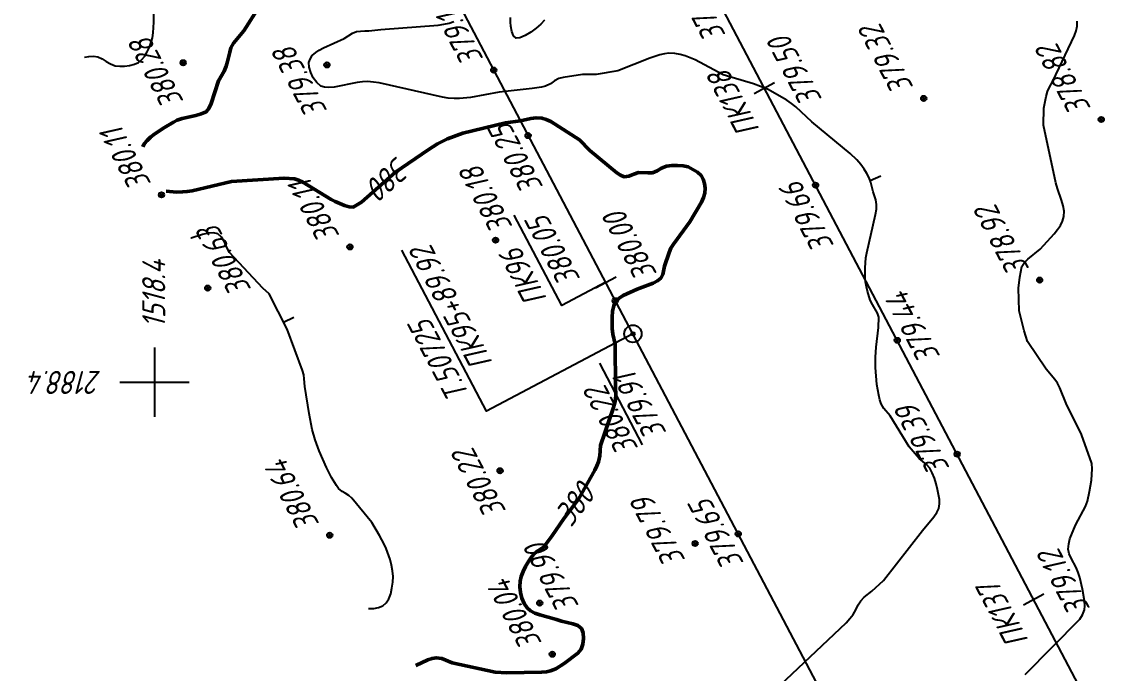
# Model space of a CAD drawing. Extents: x 1518325 to 1519424, y 2186901 to 2188655.
# Drawn here: x 1518377 to 1518566, y 2188349.7 to 2188462.4 of the extents above; entities that cross this region are included whole.
import ezdxf
from ezdxf.enums import TextEntityAlignment as Align

# ---------------------------------------------------------------- set-up
doc = ezdxf.new("R2010")
doc.units = 0
for name, color, linetype, lineweight in [('ИИ_ГЕОПУНКТ_025', 7, 'Continuous', 25), ('ИИ_ГЕОСЕТКА_025', 3, 'Continuous', 25), ('ИИ_ОТМЕТКА_025', 7, 'Continuous', 25), ('ИИ_ПИКЕТАЖ_025', 7, 'Continuous', 25), ('ИИ_РАЗМЕР_025', 7, 'Continuous', 25), ('ИИ_РЕЛЬЕФ_025', 34, 'Continuous', 25), ('ИИ_РЕЛЬЕФ_050', 34, 'Continuous', 50), ('ИИ_ТРАССА_ТРУБ_025', 7, 'Continuous', 25)]:
    doc.layers.add(name, color=color, linetype=linetype, lineweight=lineweight)
doc.styles.add('VNIPISIMPLEXCUR', font='simplex.shx', dxfattribs={"width": 0.8, "oblique": 15})
doc.dimstyles.new('ИИ-2000-м-dm$2', dxfattribs={"dimscale": 2, "dimtxt": 2.5, "dimasz": 2.5, "dimexe": 1.25, "dimexo": 0, "dimgap": 1, "dimtad": 2, "dimtoh": 1, "dimzin": 1, "dimdsep": 46, "dimtxsty": 'VNIPISIMPLEXCUR', "dimcen": 2.5, "dimaunit": 1, "dimazin": 0, "dimtfac": 1, "dimtmove": 1, "dimatfit": 2, "dimfxl": 1, "dimarcsym": 0})

# ---------------------------------------------------------------- blocks, each defined once
blk = doc.blocks.new('ИИ053296')
at = {"color": 0, "linetype": 'Continuous', "lineweight": 25}
blk.add_lwpolyline([(0, 0), (1, 0)], dxfattribs=at)
blk = doc.blocks.new('ИИ05012')
at = {"color": 0, "linetype": 'Continuous', "lineweight": 25, "flags": 128}
for points in [[(0, 3), (0, -3)], [(-3, 0), (3, 0)]]:
    blk.add_lwpolyline(points, dxfattribs=at)
blk = doc.blocks.new('PICKET')
at = {"color": 0, "linetype": 'Continuous', "lineweight": 25}
for p, q in [((-0.2299999999999898, 0), (0.2299999999999898, 0)), ((0, 0.2299999999999898), (0, -0.2299999999999898))]:
    blk.add_line(p, q, dxfattribs=at)
blk.add_circle((0, 0), 0.23, dxfattribs=at)
at = {"color": 0, "linetype": 'Continuous', "style": 'VNIPISIMPLEXCUR', "oblique": 15, "width": 0.8}
blk.add_attdef('OTMETKA', (1.25, 0.3000000000000114), '', height=2, dxfattribs=at)
at = {"color": 8, "linetype": 'Continuous', "style": 'VNIPISIMPLEXCUR', "oblique": 15, "width": 0.8, "flags": 1}
blk.add_attdef('NOMER', (1.25, -2.699999999999989), '', height=2, dxfattribs=at)
blk = doc.blocks.new('ИИ050052Р')
at = {"linetype": 'Continuous', "lineweight": 25}
h = blk.add_hatch(color=0, dxfattribs=at)
edge = h.paths.add_edge_path()
edge.add_arc((0, 0), 0.15, 0, 360)
at = {"color": 0, "linetype": 'Continuous', "lineweight": 25}
for radius in [0.75, 0.15]:
    blk.add_circle((0, 0), radius, dxfattribs=at)
at = {"color": 0, "linetype": 'Continuous', "style": 'VNIPISIMPLEXCUR', "oblique": 15, "width": 0.8}
for tag, p in [('CENTRE', (1.449999999999999, 0.6999999999999993)), ('HEIGHT', (1.449999999999999, -2.699999999999999))]:
    blk.add_attdef(tag, p, '', height=2, dxfattribs=at)
for tag, p in [('NUMBER', (-2, -1)), ('STATIONING', (-2, -4.399999999999999)), ('ALPHA', (-2, -7.799999999999999))]:
    blk.add_attdef(tag, text='', height=2, dxfattribs=at).set_placement(p, align=Align.RIGHT)
at = {"color": 253, "linetype": 'Continuous', "style": 'VNIPISIMPLEXCUR', "oblique": 15, "width": 0.8, "flags": 1}
blk.add_attdef('NOTE', text='', height=1.6, dxfattribs=at).set_placement((-2, -10.8), align=Align.RIGHT)
blk = doc.blocks.new('ИИ15001')
at = {"color": 0, "linetype": 'Continuous', "lineweight": 25}
blk.add_lwpolyline([(0, 1), (0, -1)], dxfattribs=at)
at = {"color": 0, "linetype": 'Continuous', "lineweight": 25, "style": 'VNIPISIMPLEXCUR', "oblique": 15, "width": 0.8}
blk.add_attdef('STATIONING', text='', height=2, dxfattribs=at).set_placement((0, 2), align=Align.CENTER)
at = {"color": 7, "linetype": 'Continuous', "lineweight": 25, "style": 'VNIPISIMPLEXCUR', "oblique": 15, "width": 0.8}
blk.add_attdef('HEIGHT', text='', height=2, dxfattribs=at).set_placement((0, -2), align=Align.TOP_CENTER)
blk = doc.blocks.new('*D54')
at = {"layer": 'Defpoints', "color": 0, "transparency": 16777216}
for p in [(1518412.378345602, 2188627.84985161), (1518818.429, 2187967.478), (1518780.694913813, 2187955.898010924), (1518760.909000001, 2187937.208), (1519297.920252203, 2186946.833631685)]:
    blk.add_point(p, dxfattribs=at)
at = {"layer": 'ИИ_РАЗМЕР_025', "color": 0, "lineweight": -2, "transparency": 16777216}
for p, q in [((1518777.919100077, 2187969.121751804), (1518771.871054546, 2187980.602702125)), ((1518777.221166869, 2187957.498274665), (1518777.919100077, 2187969.121751804))]:
    blk.add_line(p, q, dxfattribs=at)
blk.add_arc((1518772.882083155, 2187943.508855825), 14.64689342305691, 43.45192064681653, 102.0835422782401, dxfattribs=at)
at = {"layer": 'ИИ_РАЗМЕР_025', "color": 0, "transparency": 16777216}
for points in [[(1518770.043202407, 2187957.204490771), (1518769.588670106, 2187958.45795723), (1518766.055536878, 2187956.467627097)], [(1518784.05706245, 2187953.970310796), (1518782.972979496, 2187953.194075054), (1518785.843728198, 2187950.329944063)]]:
    blk.add_solid(points, dxfattribs=at)
at = {"layer": 'ИИ_РАЗМЕР_025', "color": 0, "transparency": 16777216, "insert": (1518770.55297525, 2187973.705121331), "char_height": 4, "attachment_point": 5, "rotation": 117.77979618591837, "style": 'VNIPISIMPLEXCUR'}
blk.add_mtext("90°1'", dxfattribs=at)
blk = doc.blocks.new('*D55')
at = {"layer": 'Defpoints', "color": 0, "transparency": 16777216}
for p in [(1518412.378345601, 2188627.84985161), (1518814.129, 2187903.057999999), (1518791.071578992, 2187895.121656461), (1518786.558999999, 2187888.527999999), (1519297.920252202, 2186946.833631685)]:
    blk.add_point(p, dxfattribs=at)
at = {"layer": 'ИИ_РАЗМЕР_025', "color": 0, "lineweight": -2, "transparency": 16777216}
for p, q in [((1518788.097156689, 2187902.131019776), (1518782.049111157, 2187913.611970097)), ((1518791.400111704, 2187897.040803789), (1518788.097156689, 2187902.131019776))]:
    blk.add_line(p, q, dxfattribs=at)
blk.add_arc((1518798.523676931, 2187894.833649467), 7.457661278217329, 148.8918561533847, 176.6781627226859, dxfattribs=at)
at = {"layer": 'ИИ_РАЗМЕР_025', "color": 0, "transparency": 16777216}
for points in [[(1518791.680959122, 2187899.17158354), (1518792.595990167, 2187898.201791829), (1518795.04784978, 2187901.43178082)], [(1518791.730072386, 2187895.407052131), (1518790.427019576, 2187895.124508056), (1518791.926178207, 2187891.356621667)]]:
    blk.add_solid(points, dxfattribs=at)
at = {"layer": 'ИИ_РАЗМЕР_025', "color": 0, "transparency": 16777216, "insert": (1518780.731031861, 2187906.714389302), "char_height": 4, "attachment_point": 5, "rotation": 117.77979618591837, "style": 'VNIPISIMPLEXCUR'}
blk.add_mtext("90°1'", dxfattribs=at)

msp = doc.modelspace()

# ---------------------------------------------------------------- linework, layer by layer
at = {"layer": 'ИИ_ГЕОПУНКТ_025'}
for points in [[(1518482.83, 2188408.37), (1518457.477029449, 2188395.014318115), (1518442.818416728, 2188422.840630526)], [(1518484.506864654, 2188389.174008051), (1518477.08100805, 2188403.270444712)]]:
    msp.add_lwpolyline(points, dxfattribs=at)
at = {"layer": 'ИИ_ПИКЕТАЖ_025', "color": 4, "elevation": 380.05}
msp.add_lwpolyline([(1518478.133500804, 2188417.283967278), (1518470.504981157, 2188413.265342264), (1518462.281401583, 2188428.876089249)], dxfattribs=at)
at = {"layer": 'ИИ_РЕЛЬЕФ_025'}
for points, elevation in [([(1518387.850498159, 2188456.219069819), (1518388.618057124, 2188456.373391694), (1518389.400546232, 2188456.39253737), (1518390.197965482, 2188456.276506848), (1518390.911473475, 2188455.972968386), (1518391.630548387, 2188455.506959445), (1518392.389907067, 2188455.090267001), (1518393.166088075, 2188454.759938789), (1518393.951192282, 2188454.678605408), (1518394.809559011, 2188454.684087404), (1518395.678677081, 2188454.788475965), (1518396.496035319, 2188455.003862282), (1518397.199122542, 2188455.342337545), (1518397.788259781, 2188455.818501182), (1518398.298149325, 2188456.421411605), (1518398.736581387, 2188457.136954513), (1518399.111346178, 2188457.951015602), (1518399.43023391, 2188458.849480571), (1518399.617311383, 2188459.599268214), (1518399.746326847, 2188460.43824773), (1518399.871156697, 2188462.320823414), (1518399.917766666, 2188468.472222222)], 380.4999999999999), ([(1518508.30152617, 2188347.58634125), (1518519.722927639, 2188358.387806359), (1518520.391573173, 2188359.103499398), (1518520.953371383, 2188359.794267814), (1518521.441914381, 2188360.636465943), (1518521.81236408, 2188361.451116065), (1518522.262132142, 2188362.18830357), (1518522.872690873, 2188362.775804047), (1518524.206832336, 2188363.840425334), (1518526.21625629, 2188365.660227824), (1518532.954476414, 2188374.350237918), (1518534.931174068, 2188376.70012398), (1518535.435776886, 2188377.442832679), (1518535.766796252, 2188378.139881391), (1518535.928084735, 2188378.957728386), (1518535.885325967, 2188379.721902093), (1518535.573750824, 2188381.424779782), (1518535.326523189, 2188382.402006734), (1518535.015269316, 2188383.402325893), (1518534.652279562, 2188384.332408562), (1518534.249844283, 2188385.098926052), (1518533.68012371, 2188385.771165224), (1518532.39860065, 2188386.813382561), (1518530.629999999, 2188388.836666666), (1518527.359899999, 2188394.169999999), (1518526.269178566, 2188395.440054622), (1518525.803290908, 2188396.273515583), (1518525.577880763, 2188396.952076325), (1518525.38338107, 2188397.75932495), (1518525.082431051, 2188399.624574908), (1518524.833571974, 2188402.541915599), (1518524.805304586, 2188404.318174647), (1518524.948263498, 2188406.041086074), (1518525.341221885, 2188409.455771205), (1518525.409999999, 2188411.230018181), (1518525.145917045, 2188411.962547742), (1518524.287592398, 2188413.425153285), (1518523.92146923, 2188414.179261537), (1518523.421768895, 2188415.726136387), (1518523.237874861, 2188416.527830866), (1518523.106596428, 2188417.363214285), (1518523.034829987, 2188418.144669543), (1518523.013781526, 2188419.780859497), (1518523.153746153, 2188421.509999999), (1518523.297392826, 2188422.403090847), (1518524.845641139, 2188429.019900073), (1518524.984021761, 2188429.933817871), (1518525.009999999, 2188430.772499999), (1518524.871439384, 2188431.544481845), (1518524.394949999, 2188432.954999999), (1518524.010059663, 2188434.564500371), (1518523.709899999, 2188435.379999999), (1518523.32034065, 2188436.127480038), (1518522.84872187, 2188436.8767139), (1518522.271067155, 2188437.649400394), (1518521.563399999, 2188438.467238333), (1518520.440941258, 2188439.558012005), (1518513.788903923, 2188445.035168693), (1518511.011792346, 2188447.666752563), (1518510.294263157, 2188448.238815788), (1518509.481895016, 2188448.798349082), (1518506.141604674, 2188450.701226122), (1518503.719899999, 2188451.649999999), (1518498.438095454, 2188453.181363636), (1518493.580684203, 2188455.78727427), (1518491.875101691, 2188456.443795913), (1518490.99271084, 2188456.727950884), (1518490.077409272, 2188456.901609097), (1518489.028730589, 2188456.919970469), (1518488.295436946, 2188456.825605657), (1518487.499417914, 2188456.643098868), (1518485.763480432, 2188456.075877223), (1518480.201454032, 2188453.876469354), (1518476.462539129, 2188453.254852173), (1518474.081371543, 2188453.242752593), (1518470.74152193, 2188452.731719202), (1518470.010954137, 2188452.525694453), (1518469.233050624, 2188452.123385142), (1518468.548905758, 2188451.650783391), (1518467.684349212, 2188451.239403494), (1518467.001102849, 2188451.059053733), (1518465.346490997, 2188450.796126081), (1518459.667176947, 2188450.174707992), (1518454.680454683, 2188449.282803044), (1518452.789307475, 2188449.095231499), (1518451.89550472, 2188449.086040942), (1518450.847786912, 2188449.167767736), (1518449.850907645, 2188449.332566325), (1518438.878064488, 2188451.773127931), (1518437.893178593, 2188451.935835937), (1518436.836675597, 2188452.025624993), (1518435.997992796, 2188451.992755601), (1518435.066392839, 2188451.858450619), (1518431.083297566, 2188451.059869059), (1518430.19146892, 2188450.983131835), (1518429.408465955, 2188451.030857306), (1518428.767912477, 2188451.240695186), (1518428.105920005, 2188451.871912951), (1518427.48332865, 2188452.65964269), (1518427.048212856, 2188453.608280379), (1518426.783258097, 2188454.531297106), (1518426.712497092, 2188455.289895186), (1518426.958879878, 2188455.915404066), (1518427.308735239, 2188456.499164968), (1518427.894555949, 2188457.037894022), (1518428.501439067, 2188457.464798738), (1518429.266010025, 2188457.874744775), (1518432.849919999, 2188459.458), (1518434.254748371, 2188460.364410385), (1518434.974901807, 2188460.689073335), (1518435.675326105, 2188460.765138025), (1518436.381800077, 2188460.797365531), (1518437.092909999, 2188460.795999999), (1518439.150412782, 2188461.052389749), (1518449.118945078, 2188461.758309476), (1518450.083171944, 2188461.927216546), (1518450.979289589, 2188462.139097598), (1518451.796543925, 2188462.400738002)], 379.4999999999999), ([(1518467.500566426, 2188462.625396098), (1518466.860455969, 2188461.922100108), (1518466.074487904, 2188461.266297282), (1518465.123287473, 2188460.57563071), (1518464.137818244, 2188459.974307166), (1518463.249043785, 2188459.586533425), (1518462.587927665, 2188459.536516263), (1518462.130025826, 2188459.937727714), (1518461.855960459, 2188460.672888033), (1518461.685990056, 2188461.589544067), (1518461.63326809, 2188462.284972638), (1518461.652342406, 2188463.105582266)], 378.9999999999999), ([(1518550.709966666, 2188349.45), (1518560.209362499, 2188359.002187499), (1518560.683152026, 2188359.726439137), (1518561.028316666, 2188360.628333332), (1518561.053596023, 2188361.32476489), (1518560.986735738, 2188362.185956421), (1518560.652209107, 2188364.18567075), (1518560.175962494, 2188366.193579013), (1518559.931952233, 2188367.065012961), (1518559.585117261, 2188367.949029967), (1518558.711609005, 2188369.559353244), (1518558.363016847, 2188370.329739008), (1518558.191920087, 2188371.106327186), (1518558.289357485, 2188372.005590185), (1518558.4980617, 2188372.909350376), (1518559.166664986, 2188374.586367836), (1518559.540213946, 2188375.396227519), (1518561.174373168, 2188378.478517107), (1518561.521718181, 2188379.434581817), (1518561.905788076, 2188381.087055093), (1518562.212489555, 2188383.050248183), (1518562.300566283, 2188384.056628476), (1518562.325787879, 2188385.030605303), (1518562.273649999, 2188385.93548419), (1518560.51616984, 2188390.946666665), (1518557.849304761, 2188396.308809523), (1518556.764007953, 2188399.002216104), (1518556.335614285, 2188399.818571427), (1518555.880139109, 2188400.476444168), (1518554.349483333, 2188402.249305555), (1518551.145614285, 2188407.066666666), (1518550.541939999, 2188408.877999999), (1518549.722976614, 2188412.353269783), (1518549.582597789, 2188416.297175337), (1518549.787130985, 2188418.190276667), (1518550.157242836, 2188420.04243725), (1518550.606093381, 2188420.686479234), (1518551.20590392, 2188421.281642161), (1518553.352409101, 2188423.027525604), (1518553.997373214, 2188423.6808413), (1518555.776255716, 2188425.688503808), (1518556.34124417, 2188426.403468814), (1518556.83137193, 2188427.137798629), (1518557.210114294, 2188427.889388888), (1518557.440946562, 2188428.656135224), (1518557.486386607, 2188429.576204776), (1518557.331362575, 2188430.532568025), (1518557.042695825, 2188431.513127069), (1518556.331719606, 2188433.498440956), (1518556.043052856, 2188434.478999999), (1518553.893233332, 2188444.474999999), (1518553.969949999, 2188447.424999999), (1518554.353874821, 2188449.416030739), (1518554.604991666, 2188450.322499999), (1518554.88646195, 2188450.958758164), (1518555.529966666, 2188452.109999999), (1518559.273135593, 2188460.010866478), (1518559.572502612, 2188460.822806562), (1518559.728978811, 2188461.592719635), (1518559.740200144, 2188462.486532838)], 378.9999999999999), ([(1518437.017870197, 2188360.826235567), (1518437.96273522, 2188360.834450043), (1518438.789512575, 2188361.001359558), (1518439.498202264, 2188361.326964112), (1518440.088804284, 2188361.811263707), (1518440.54072265, 2188362.488740135), (1518440.874668952, 2188363.372422569), (1518441.101615995, 2188364.376065446), (1518441.232536586, 2188365.413423212), (1518441.278403531, 2188366.398250307), (1518441.2189819, 2188367.360976165), (1518441.044595895, 2188368.337365526), (1518440.761915057, 2188369.308305243), (1518440.104699999, 2188371.221599999), (1518439.76235793, 2188371.997021249), (1518438.92958766, 2188373.501779496), (1518437.587878423, 2188375.730114209), (1518434.136708288, 2188379.916815741), (1518433.640775841, 2188380.40856733), (1518433.020783175, 2188380.822197935), (1518432.454761347, 2188381.09553888), (1518431.862414117, 2188381.612325362), (1518431.481795649, 2188382.123683391), (1518430.638425307, 2188383.515338154), (1518429.747999481, 2188385.255342234), (1518428.488077987, 2188388.1416348), (1518427.80790601, 2188389.998775126), (1518427.301532026, 2188391.797982063), (1518426.764969975, 2188394.577004557), (1518426.007929999, 2188399.258069999), (1518425.921323764, 2188400.577601944), (1518425.821959999, 2188401.250039999), (1518425.601052941, 2188402.024561173), (1518422.937499999, 2188409.168), (1518419.821461078, 2188415.284013635), (1518418.763636363, 2188416.272813635), (1518412.9535, 2188422.422924999), (1518412.503267414, 2188423.313920326), (1518412.085119771, 2188424.261956936), (1518411.602802243, 2188425.095910977), (1518410.960060001, 2188425.64465859), (1518410.189460258, 2188425.820059403), (1518409.268029799, 2188425.770988959), (1518408.27026852, 2188425.5643766), (1518406.343753091, 2188424.9462435), (1518406.291661249, 2188424.920541035)], 380.4999999999999)]:
    msp.add_lwpolyline(points, dxfattribs=dict(at, elevation=elevation))
at = {"layer": 'ИИ_РЕЛЬЕФ_050', "elevation": 379.9999999999999}
for points in [[(1518397.951490985, 2188440.750205157), (1518398.218310898, 2188441.252456287), (1518398.684652608, 2188441.806353129), (1518399.314737877, 2188442.386723813), (1518400.062019322, 2188442.973758166), (1518401.721981207, 2188444.088577185), (1518403.2921592, 2188444.9923288), (1518403.927210779, 2188445.315528898), (1518404.746017903, 2188445.62175265), (1518407.124464648, 2188446.157765174), (1518408.039228685, 2188446.437831642), (1518408.933049165, 2188446.769624975), (1518409.408074309, 2188447.383244263), (1518409.800110346, 2188448.201831909), (1518411.091624137, 2188452.159410344), (1518412.016906839, 2188453.816908549), (1518412.418024999, 2188454.692568749), (1518412.634423483, 2188455.463916527), (1518412.999856924, 2188457.080703937), (1518413.224757142, 2188457.87542857), (1518413.686463266, 2188458.638214758), (1518415.475566666, 2188460.795666666), (1518418.146392914, 2188465.044822935)], [(1518445.245634135, 2188350.980139246), (1518447.294914506, 2188351.967676097), (1518448.050472647, 2188352.215626194), (1518448.746321399, 2188352.328332585), (1518449.748805563, 2188352.187633192), (1518451.547441522, 2188351.438884875), (1518458.981361538, 2188349.838461538), (1518461.003899999, 2188349.691999999), (1518467.007558991, 2188349.80932692), (1518467.849815042, 2188349.902265393), (1518468.574436856, 2188350.049717681), (1518469.488963493, 2188350.418129614), (1518470.92892757, 2188351.3352644), (1518473.310137722, 2188353.088456737), (1518473.833808331, 2188353.791811473), (1518474.122151185, 2188354.666810383), (1518474.250505706, 2188355.673005715), (1518474.185091415, 2188356.64310009), (1518473.892127829, 2188357.409796124), (1518473.282144111, 2188357.891049858), (1518472.399942413, 2188358.186495674), (1518470.472208225, 2188358.665902554), (1518469.57550799, 2188358.960860977), (1518466.713330969, 2188359.730307084), (1518465.845310119, 2188360.0445037), (1518465.092006812, 2188360.435653092), (1518464.496440125, 2188360.93261255), (1518463.992443028, 2188361.718890897), (1518463.588573529, 2188362.610827027), (1518463.355550189, 2188363.598121142), (1518463.260082343, 2188364.600703833), (1518463.294881635, 2188365.555948093), (1518463.472409675, 2188366.389010707), (1518463.801964525, 2188367.263283226), (1518464.235087364, 2188368.133273491), (1518464.723319373, 2188368.953489343), (1518465.218201734, 2188369.678438625), (1518465.671275625, 2188370.262629177), (1518466.197000849, 2188370.720111494), (1518466.733549003, 2188371.022554859), (1518467.312122221, 2188371.473333332), (1518467.768810941, 2188371.992130101), (1518468.774495541, 2188373.355538548), (1518470.896633332, 2188376.473333333), (1518473.384984999, 2188379.742999999), (1518476.240448001, 2188384.779946667), (1518476.59372397, 2188385.533057454), (1518476.855899999, 2188386.221999999), (1518477.077097251, 2188387.233690463), (1518477.196497898, 2188389.02956358), (1518479.47302182, 2188395.648409952), (1518479.683224239, 2188396.411774212), (1518479.821542106, 2188397.061272707), (1518479.885863155, 2188397.846739405), (1518479.796909999, 2188399.072999999), (1518479.719318749, 2188406.564375), (1518479.324249339, 2188408.322439117), (1518479.220955, 2188409.287999999), (1518479.222948468, 2188411.225366416), (1518479.310803298, 2188412.273800258), (1518479.506563024, 2188413.239234854), (1518479.847727272, 2188414.019545455), (1518480.439889874, 2188414.554437571), (1518481.124692271, 2188414.999278121), (1518483.549282674, 2188416.089303299), (1518486.346239427, 2188417.14612004), (1518487.098653374, 2188417.542516497), (1518487.64867423, 2188417.988552691), (1518488.012291455, 2188418.652016931), (1518488.286566666, 2188420.090039999), (1518489.068433209, 2188422.458406928), (1518489.40351111, 2188423.204166666), (1518489.825576886, 2188423.886549531), (1518492.658624966, 2188427.752895644), (1518494.687150932, 2188431.152442812), (1518495.057309528, 2188431.965206618), (1518495.263100649, 2188432.733422842), (1518495.304130314, 2188433.563243755), (1518495.202712034, 2188434.369303194), (1518494.975375549, 2188435.111544971), (1518494.638650598, 2188435.749912894), (1518494.010407525, 2188436.360098874), (1518492.373065181, 2188437.265483861), (1518491.503729088, 2188437.451161505), (1518490.529856002, 2188437.519548586), (1518489.548242187, 2188437.484160854), (1518488.655683907, 2188437.358514061), (1518487.793619954, 2188437.023491726), (1518487.00480332, 2188436.566243331), (1518486.205929999, 2188436.242), (1518485.412152926, 2188436.208932891), (1518483.813254797, 2188436.285684488), (1518482.968387011, 2188436.014749288), (1518482.122225292, 2188435.654568329), (1518481.297186401, 2188435.546161754), (1518480.657415678, 2188435.79582207), (1518480.034870633, 2188436.250804546), (1518475.370625638, 2188440.116950713), (1518473.595, 2188441.910083333), (1518468.57967474, 2188445.117794572), (1518467.796298552, 2188445.474136428), (1518467.0519308, 2188445.698044177), (1518466.066673408, 2188445.763493983), (1518465.142251759, 2188445.622405708), (1518463.329909909, 2188445.216306307), (1518460.767387385, 2188444.901415202), (1518453.383953919, 2188443.068033501), (1518450.720227, 2188442.111657965), (1518449.006259537, 2188441.241213351), (1518447.348174496, 2188440.227761765), (1518441.682399999, 2188436.328749999), (1518435.833649999, 2188431.175582499), (1518434.383233333, 2188430.311754166), (1518433.690497502, 2188430.350323958), (1518432.894274662, 2188430.567235172), (1518431.244899999, 2188431.24505), (1518430.553624466, 2188431.594071154), (1518425.65642701, 2188434.596077437), (1518424.934603208, 2188434.951088279), (1518424.201224696, 2188435.200567813), (1518422.426715664, 2188435.302671208), (1518413.306228124, 2188434.721353124), (1518406.483945056, 2188433.136168655), (1518405.625431621, 2188432.996175428), (1518404.839479705, 2188432.910220761), (1518403.810818061, 2188432.890919413), (1518402.013873282, 2188433.039793349)]]:
    msp.add_lwpolyline(points, dxfattribs=at)
at = {"layer": 'ИИ_ТРАССА_ТРУБ_025', "color": 4}
for points in [[(1519297.920252202, 2186946.833631685), (1518412.378345601, 2188627.84985161)], [(1518519.117802956, 2188339.482337337), (1518482.829999999, 2188408.369999999), (1518377.009361699, 2188609.217837791)]]:
    msp.add_lwpolyline(points, dxfattribs=at)

# ---------------------------------------------------------------- block references
at = {"layer": 'ИИ_ГЕОПУНКТ_025'}
ref = msp.add_blockref('ИИ050052Р', (1518482.829999999, 2188408.369999999, 379.91), dxfattribs=dict(at, xscale=2, yscale=2, zscale=2, rotation=117.7797222222222))
ref.add_attrib('NUMBER', 'Т.50725', dxfattribs={"layer": '0', "color": 0, "linetype": 'Continuous', "height": 3.999999999999997, "rotation": 117.7797222245429, "style": 'VNIPISIMPLEXCUR', "oblique": 14.99999999999995, "width": 0.8000000000000008}).set_placement((1518447.547520289, 2188411.25404729), align=Align.RIGHT)
ref.add_attrib('CENTRE', '380.22', (1518483.851409639, 2188388.545442216), dxfattribs={"layer": '0', "color": 0, "linetype": 'Continuous', "height": 3.999999999999997, "rotation": 117.7797222245429, "style": 'VNIPISIMPLEXCUR', "oblique": 14.99999999999995, "width": 0.8000000000000008})
ref.add_attrib('HEIGHT', '379.91', (1518488.731125643, 2188391.268292052), dxfattribs={"layer": '0', "color": 0, "linetype": 'Continuous', "height": 3.999999999999997, "rotation": 117.7797222245429, "style": 'VNIPISIMPLEXCUR', "oblique": 14.99999999999995, "width": 0.8000000000000008})
ref.add_attrib('STATIONING', 'ПК95+89.92', dxfattribs={"layer": '0', "color": 0, "linetype": 'Continuous', "height": 3.999999999999997, "rotation": 117.7797222245429, "style": 'VNIPISIMPLEXCUR', "oblique": 14.99999999999995, "width": 0.8000000000000008}).set_placement((1518447.773572095, 2188424.022278969), align=Align.RIGHT)
at = {"layer": 'ИИ_ГЕОСЕТКА_025', "xscale": 2, "yscale": 2, "zscale": 2}
msp.add_blockref('ИИ05012', (1518399.999999999, 2188400), dxfattribs=at)
at = {"layer": 'ИИ_ОТМЕТКА_025'}
ref = msp.add_blockref('PICKET', (1518497.948667225, 2188465.412481316, 379.0899999999999), dxfattribs=dict(at, xscale=2, yscale=2, zscale=2, rotation=117.7797222222222))
ref.add_attrib('OTMETKA', '379.09', (1518498.982525651, 2188460.06414844, 379.0899999999999), dxfattribs={"layer": '0', "color": 0, "linetype": 'Continuous', "height": 3.999999999999997, "rotation": 117.7797222245429, "style": 'VNIPISIMPLEXCUR', "oblique": 14.99999999999995, "width": 0.8000000000000008})
at = {"layer": 'ИИ_ОТМЕТКА_025', "xscale": 2, "yscale": 2, "zscale": 2, "rotation": 117.7797222222222}
for p, values in [((1518458.72, 2188454.01, 379.1399999999999), {'OTMETKA': '379.14'}), ((1518533.179899999, 2188449.099999999, 379.3199999999999), {'OTMETKA': '379.32'}), ((1518563.9099, 2188445.459999999, 378.8199999999999), {'OTMETKA': '378.82'}), ((1518401.200107279, 2188432.41695941, 380.11), {'OTMETKA': '380.11'}), ((1518433.819899999, 2188423.399999999, 380.11), {'OTMETKA': '380.11'}), ((1518553.25091426, 2188417.668655879, 378.92), {'OTMETKA': '378.92'}), ((1518430.3199, 2188373.5101, 380.6399999999999), {'OTMETKA': '380.64'}), ((1518468.851705289, 2188352.924576529, 380.04), {'OTMETKA': '380.04'})]:
    msp.add_blockref('PICKET', p, dxfattribs=at).add_auto_attribs(values)
at = {"layer": 'ИИ_ОТМЕТКА_025'}
ref = msp.add_blockref('PICKET', (1518404.949899999, 2188455.280099999, 380.2799999999999), dxfattribs=dict(at, xscale=2, yscale=2, zscale=2, rotation=117.7797222222222))
ref.add_attrib('OTMETKA', '380.28', (1518405.126318595, 2188448.575577353, 380.2799999999999), dxfattribs={"layer": '0', "color": 0, "linetype": 'Continuous', "height": 4, "rotation": 117.7797222245429, "style": 'VNIPISIMPLEXCUR', "oblique": 14.99999999999939, "width": 0.7999999999999998})
ref = msp.add_blockref('PICKET', (1518429.833651359, 2188454.889848609, 379.3799999999999), dxfattribs=dict(at, xscale=2, yscale=2, zscale=2, rotation=117.7797222222222))
ref.add_attrib('OTMETKA', '379.38', (1518429.988723058, 2188446.95778002, 379.3799999999999), dxfattribs={"layer": '0', "color": 0, "linetype": 'Continuous', "height": 4, "rotation": 117.7797222245429, "style": 'VNIPISIMPLEXCUR', "oblique": 14.99999999999939, "width": 0.7999999999999998})
ref = msp.add_blockref('PICKET', (1518464.669999999, 2188442.660000001, 380.2499999999999), dxfattribs=dict(at, xscale=2, yscale=2, zscale=2, rotation=117.7797222222222))
ref.add_attrib('OTMETKA', '380.25', (1518467.37236449, 2188433.789857841, 380.2499999999999), dxfattribs={"layer": '0', "color": 0, "linetype": 'Continuous', "height": 3.999999999999999, "rotation": 117.7797222245429, "style": 'VNIPISIMPLEXCUR', "oblique": 14.99999999999995, "width": 0.8000000000000008})
ref = msp.add_blockref('PICKET', (1518459.0399, 2188424.579999999, 380.1799999999999), dxfattribs=dict(at, xscale=2, yscale=2, zscale=2, rotation=117.7797222222222))
ref.add_attrib('OTMETKA', '380.18', (1518462.079908421, 2188426.916214351, 380.1799999999999), dxfattribs={"layer": '0', "color": 0, "linetype": 'Continuous', "height": 4, "rotation": 117.7797222245429, "style": 'VNIPISIMPLEXCUR', "oblique": 15, "width": 0.8})
ref = msp.add_blockref('PICKET', (1518514.446450164, 2188434.094888658, 379.66), dxfattribs=dict(at, xscale=2, yscale=2, zscale=2, rotation=117.7797222222222))
ref.add_attrib('OTMETKA', '379.66', (1518517.739127877, 2188423.635886509, 379.66), dxfattribs={"layer": '0', "color": 0, "linetype": 'Continuous', "height": 3.999999999999997, "rotation": 117.7797222245429, "style": 'VNIPISIMPLEXCUR', "oblique": 14.99999999999995, "width": 0.8000000000000008})
ref = msp.add_blockref('PICKET', (1518479.748503521, 2188414.104478882, 379.9999999999999), dxfattribs=dict(at, xscale=2, yscale=2, zscale=2, rotation=117.7797222222222))
ref.add_attrib('OTMETKA', '380.00', (1518487.089373117, 2188418.744817575, 379.9999999999999), dxfattribs={"layer": '0', "color": 0, "linetype": 'Continuous', "height": 3.999999999999997, "rotation": 117.7797222245429, "style": 'VNIPISIMPLEXCUR', "oblique": 14.99999999999995, "width": 0.8000000000000008})
ref = msp.add_blockref('PICKET', (1518409.189899999, 2188416.2801, 380.6299999999999), dxfattribs=dict(at, xscale=2, yscale=2, zscale=2, rotation=117.7797222222222))
ref.add_attrib('OTMETKA', '380.63', (1518416.833372081, 2188416.056738446, 380.6299999999999), dxfattribs={"layer": '0', "color": 0, "linetype": 'Continuous', "height": 4, "rotation": 117.7797222245429, "style": 'VNIPISIMPLEXCUR', "oblique": 14.99999999999939, "width": 0.7999999999999998})
ref = msp.add_blockref('PICKET', (1518528.591279996, 2188407.243885674, 379.4399999999999), dxfattribs=dict(at, xscale=2, yscale=2, zscale=2, rotation=117.7797222222222))
ref.add_attrib('OTMETKA', '379.44', (1518536.128788121, 2188404.464582206, 379.4399999999999), dxfattribs={"layer": '0', "color": 0, "linetype": 'Continuous', "height": 3.999999999999997, "rotation": 117.7797222245429, "style": 'VNIPISIMPLEXCUR', "oblique": 14.99999999999995, "width": 0.8000000000000008})
ref = msp.add_blockref('PICKET', (1518538.967105729, 2188387.547549202, 379.3899999999999), dxfattribs=dict(at, xscale=2, yscale=2, zscale=2, rotation=117.7797222222222))
ref.add_attrib('OTMETKA', '379.39', (1518537.77016015, 2188385.124165596, 379.3899999999999), dxfattribs={"layer": '0', "color": 0, "linetype": 'Continuous', "height": 3.999999999999997, "rotation": 117.7797222245429, "style": 'VNIPISIMPLEXCUR', "oblique": 14.99999999999995, "width": 0.8000000000000008})
ref = msp.add_blockref('PICKET', (1518459.819899999, 2188384.689999999, 380.22), dxfattribs=dict(at, xscale=2, yscale=2, zscale=2, rotation=117.7797222222222))
ref.add_attrib('OTMETKA', '380.22', (1518460.962547523, 2188377.697546527, 380.22), dxfattribs={"layer": '0', "color": 0, "linetype": 'Continuous', "height": 4, "rotation": 117.7797222245429, "style": 'VNIPISIMPLEXCUR', "oblique": 14.99999999999939, "width": 0.7999999999999998})
ref = msp.add_blockref('PICKET', (1518493.589999999, 2188372.089999999, 379.79), dxfattribs=dict(at, xscale=2, yscale=2, zscale=2, rotation=117.7797222222222))
ref.add_attrib('OTMETKA', '379.79', (1518491.994521914, 2188369.219183017, 379.79), dxfattribs={"layer": '0', "color": 0, "linetype": 'Continuous', "height": 4, "rotation": 117.7797222245429, "style": 'VNIPISIMPLEXCUR', "oblique": 15, "width": 0.8})
ref = msp.add_blockref('PICKET', (1518501.069731268, 2188373.744279764, 379.6499999999999), dxfattribs=dict(at, xscale=2, yscale=2, zscale=2, rotation=117.7797222222222))
ref.add_attrib('OTMETKA', '379.65', (1518502.124905909, 2188368.697527401, 379.6499999999999), dxfattribs={"layer": '0', "color": 0, "linetype": 'Continuous', "height": 3.999999999999997, "rotation": 117.7797222245429, "style": 'VNIPISIMPLEXCUR', "oblique": 14.99999999999995, "width": 0.8000000000000008})
ref = msp.add_blockref('PICKET', (1518466.678153759, 2188361.775775069, 379.8999999999999), dxfattribs=dict(at, xscale=2, yscale=2, zscale=2, rotation=117.7797222222222))
ref.add_attrib('OTMETKA', '379.90', (1518473.561875278, 2188361.294313977, 379.8999999999999), dxfattribs={"layer": '0', "color": 0, "linetype": 'Continuous', "height": 4, "rotation": 117.7797222245429, "style": 'VNIPISIMPLEXCUR', "oblique": 14.99999999999939, "width": 0.7999999999999998})
at = {"layer": 'ИИ_ПИКЕТАЖ_025', "color": 4}
ref = msp.add_blockref('ИИ15001', (1518505.593283137, 2188450.900775828, 379.4999999999999), dxfattribs=dict(at, xscale=2, yscale=2, zscale=2, rotation=117.7798))
ref.add_attrib('STATIONING', 'ПК138', dxfattribs={"layer": '0', "color": 0, "linetype": 'Continuous', "lineweight": 25, "height": 3.999999999999998, "rotation": 117.7798000020903, "style": 'VNIPISIMPLEXCUR', "oblique": 15.00000000000011, "width": 0.8}).set_placement((1518502.054301745, 2188449.036476842), align=Align.CENTER)
ref.add_attrib('HEIGHT', '379.50', dxfattribs={"layer": '0', "color": 7, "linetype": 'Continuous', "lineweight": 25, "height": 3.999999999999998, "rotation": 117.7798000020903, "style": 'VNIPISIMPLEXCUR', "oblique": 15.00000000000011, "width": 0.8}).set_placement((1518509.132264529, 2188452.765074815), align=Align.TOP_CENTER)
ref = msp.add_blockref('ИИ15001', (1518478.133500804, 2188417.283967278, 380.05), dxfattribs=dict(at, xscale=2, yscale=2, zscale=2, rotation=117.7834))
ref.add_attrib('STATIONING', 'ПК96', dxfattribs={"layer": '0', "color": 0, "linetype": 'Continuous', "lineweight": 25, "height": 3.999999999999999, "rotation": 117.7833999960957, "style": 'VNIPISIMPLEXCUR', "oblique": 14.99999999999986, "width": 0.8000000000000002}).set_placement((1518465.618568343, 2188419.023416484), align=Align.CENTER)
ref.add_attrib('HEIGHT', '380.05', dxfattribs={"layer": '0', "color": 7, "linetype": 'Continuous', "lineweight": 25, "height": 3.999999999999999, "rotation": 117.7833999960957, "style": 'VNIPISIMPLEXCUR', "oblique": 14.99999999999986, "width": 0.8000000000000002}).set_placement((1518467.279484342, 2188421.673044153), align=Align.TOP_CENTER)
ref = msp.add_blockref('ИИ15001', (1518552.200751904, 2188362.426237938, 379.1199999999999), dxfattribs=dict(at, xscale=2, yscale=2, zscale=2, rotation=117.7798))
ref.add_attrib('STATIONING', 'ПК137', dxfattribs={"layer": '0', "color": 0, "linetype": 'Continuous', "lineweight": 25, "height": 3.999999999999998, "rotation": 117.7798000020903, "style": 'VNIPISIMPLEXCUR', "oblique": 15.00000000000011, "width": 0.8}).set_placement((1518548.661770513, 2188360.561938951), align=Align.CENTER)
ref.add_attrib('HEIGHT', '379.12', dxfattribs={"layer": '0', "color": 7, "linetype": 'Continuous', "lineweight": 25, "height": 3.999999999999998, "rotation": 117.7798000020903, "style": 'VNIPISIMPLEXCUR', "oblique": 15.00000000000011, "width": 0.8}).set_placement((1518555.739733296, 2188364.290536923), align=Align.TOP_CENTER)
at = {"layer": 'ИИ_РЕЛЬЕФ_025', "xscale": 1.999999999999999, "yscale": 1.999999999999999, "zscale": 1.999999999999999}
for p, rotation in [((1518523.888670349, 2188434.894301315, 379.4999999999999), 23.7386887059183), ((1518422.330773462, 2188410.358854122, 380.4999999999999), 26.9983215559183)]:
    msp.add_blockref('ИИ053296', p, dxfattribs=dict(at, rotation=rotation))

# ---------------------------------------------------------------- texts
at = {"layer": 'ИИ_ГЕОСЕТКА_025', "color": 7, "style": 'VNIPISIMPLEXCUR', "oblique": 15, "width": 0.8}
for s, rotation, p in [('1518.4', 89.99999998665979, (1518401.851684205, 2188409.383472661)), ('2188.4', 180, (1518390.780736755, 2188401.961585119))]:
    msp.add_text(s, height=4, rotation=rotation, dxfattribs=at).set_placement(p)
at = {"layer": 'ИИ_РЕЛЬЕФ_025', "style": 'VNIPISIMPLEXCUR', "oblique": 15, "width": 0.8}
for rotation, p in [(221.3823609242835, (1518440.63561254, 2188435.406455301, 379.9999999999999)), (52.72736342731157, (1518472.668744395, 2188378.801867739, 379.9999999999999))]:
    msp.add_text('380', height=4, rotation=rotation, dxfattribs=at).set_placement(p, align=Align.MIDDLE)

# ---------------------------------------------------------------- dimensions: what is measured, and where the dimension line sits
at = {"layer": 'ИИ_РАЗМЕР_025'}
for base, line1, line2, picture, middle in [((1518780.694913813, 2187955.898010924), ((1518760.909000001, 2187937.208), (1518818.429000001, 2187967.478)), ((1519297.920252202, 2186946.833631685), (1518412.378345601, 2188627.84985161)), '*D54', (1518770.55297525, 2187973.705121331)), ((1518791.071578992, 2187895.121656461), ((1519297.920252202, 2186946.833631685), (1518412.378345601, 2188627.84985161)), ((1518814.129, 2187903.057999999), (1518786.559, 2187888.527999999)), '*D55', (1518780.731031861, 2187906.714389302))]:
    dim = msp.add_angular_dim_2l(base=base, line1=line1, line2=line2, dimstyle='ИИ-2000-м-dm$2', override={"dimtxt": 2, "dimasz": 2, "dimzin": 0}, dxfattribs=at)
    dim.commit()
    dim.dimension.update_dxf_attribs({"geometry": picture, "text_midpoint": middle, "dimtype": 162})

doc.saveas('drawing.dxf')
